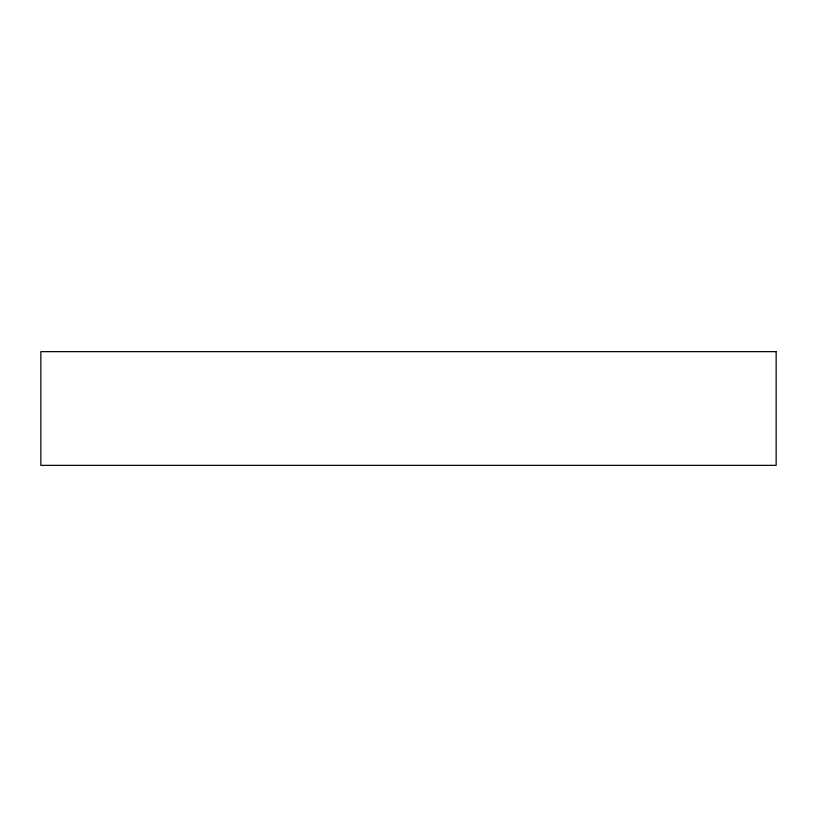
<?xml version="1.0" encoding="UTF-8"?>
<svg xmlns="http://www.w3.org/2000/svg" width="817" height="817" viewBox="0 0 817 817"><rect width="100%" height="100%" fill="white"/><g stroke="black" fill="none" stroke-linecap="round" stroke-linejoin="round"><path stroke-width="1.23" d="M776.15 351.647L40.85 351.647L40.85 465.353L776.15 465.353L776.15 351.647"/></g></svg>
